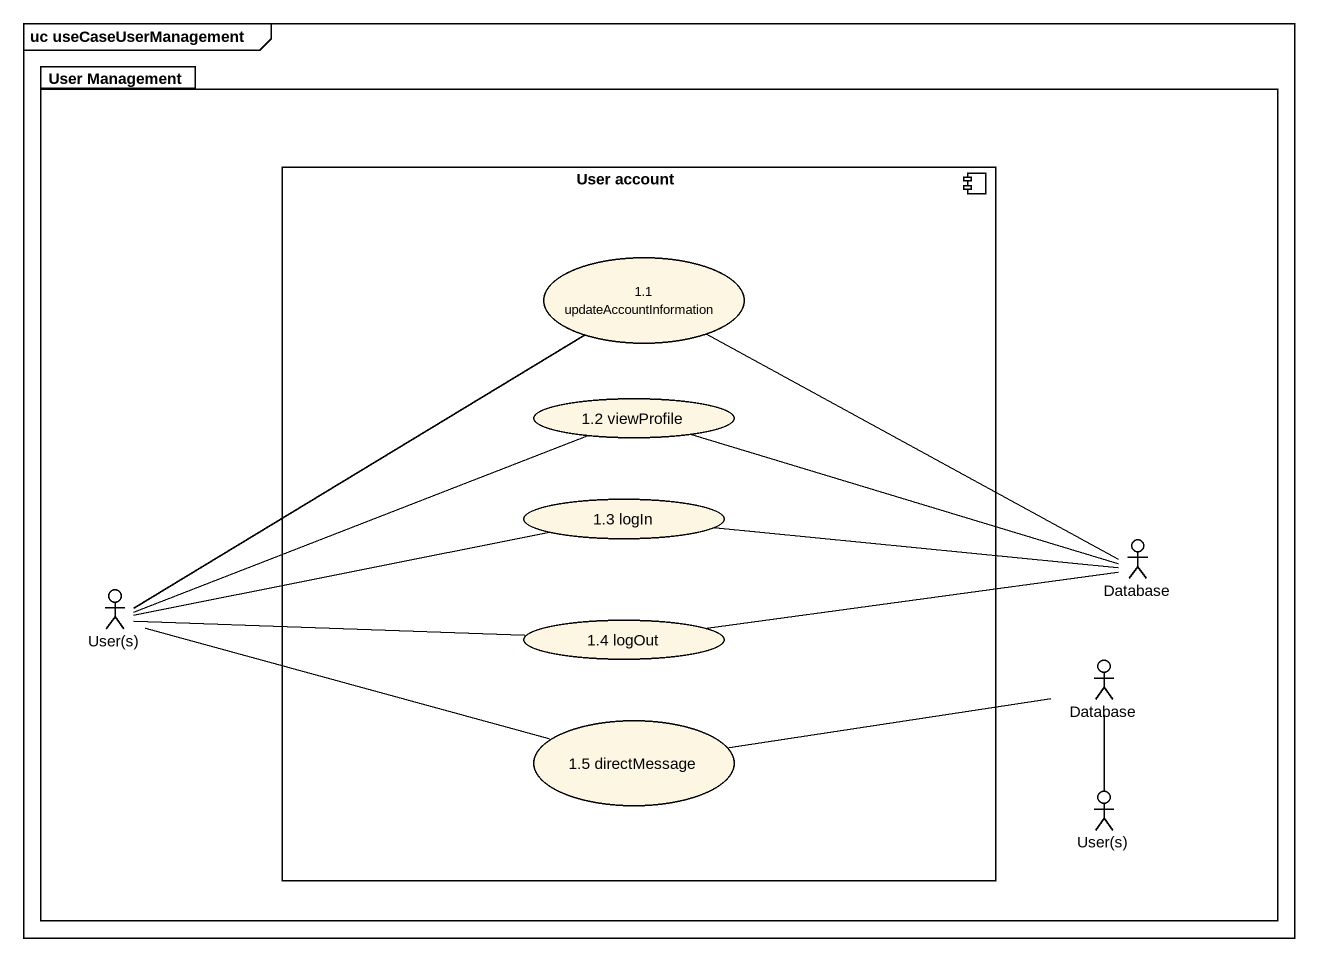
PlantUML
@startuml
mainframe uc useCaseUserManagement
package "User Management" as User_Management {
  component "User account" as User_account {
    usecase "1.1 updateAccountInformation" as u1_1_updateAccountInformation
    usecase "1.2 viewProfile" as u1_2_viewProfile
    usecase "1.3 logIn" as u1_3_logIn
    usecase "1.4 logOut" as u1_4_logOut
    usecase "1.5 directMessage" as u1_5_directMessage
  }
  actor "Database" as Database_
  actor "User(s)" as User_s
  actor "Database" as Database__2
  actor "User(s)" as User_s_2
}
u1_1_updateAccountInformation -right- Database_
u1_2_viewProfile -right- Database_
u1_3_logIn -right- Database_
User_s -up- u1_1_updateAccountInformation
User_s -right- u1_2_viewProfile
User_s -right- u1_3_logIn
User_s -right- u1_4_logOut
User_s -right- u1_5_directMessage
u1_4_logOut -right- Database_
u1_5_directMessage -right- Database__2
User_s_2 -up- Database__2
@enduml
